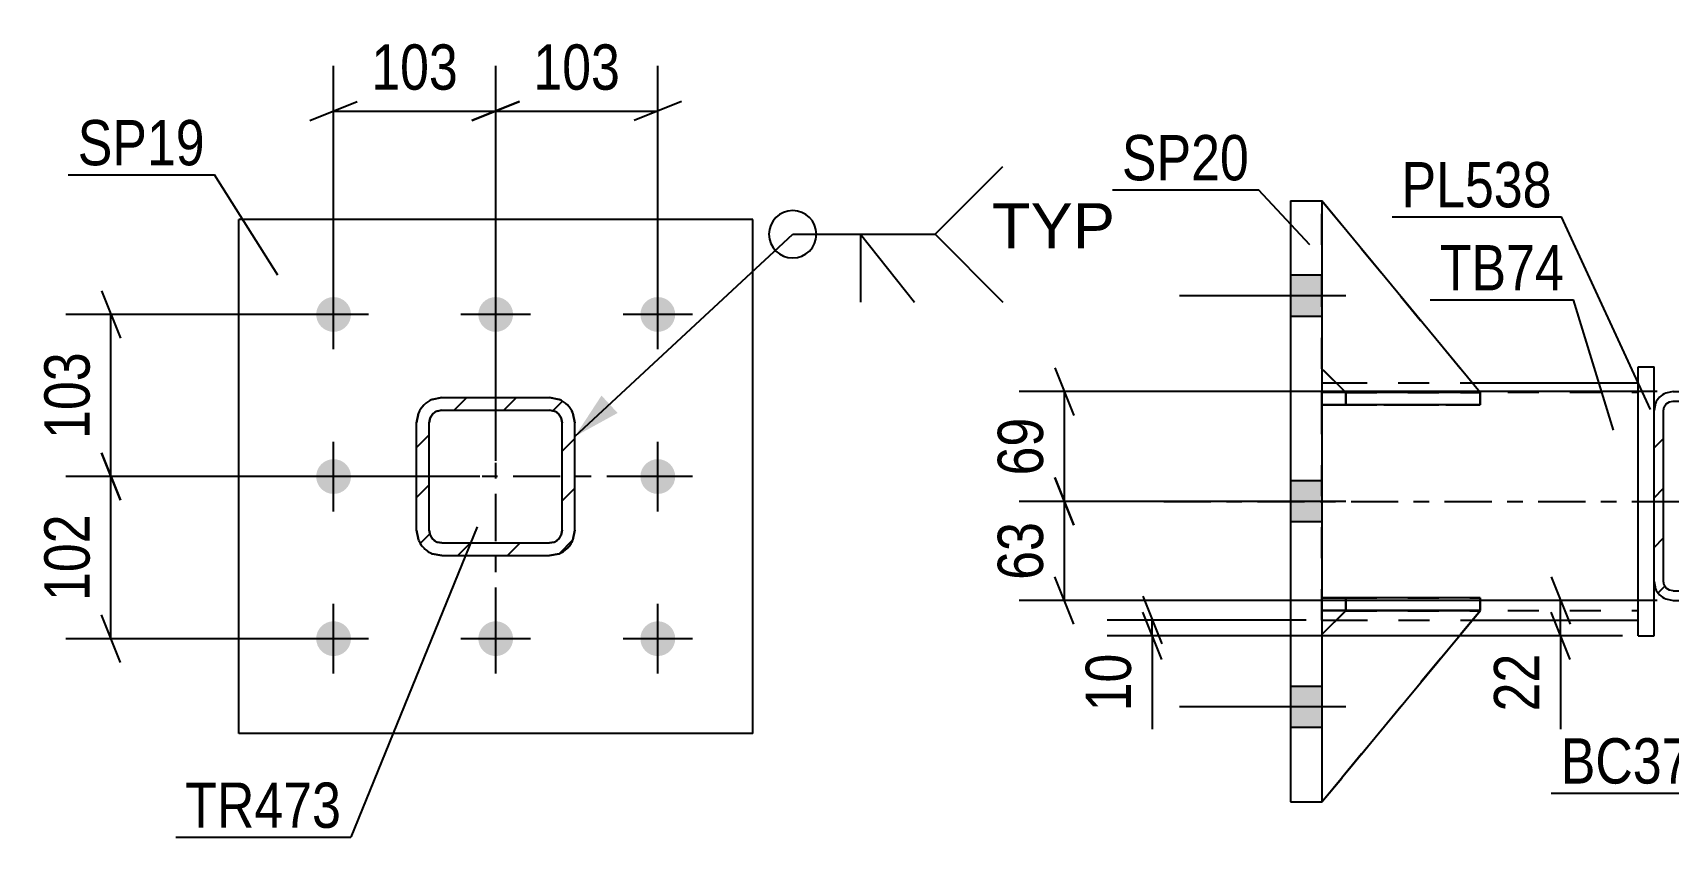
# Model space of a CAD drawing. Header units: millimetres. Extents: x 0 to 841, y 0 to 594.
# Drawn here: x 104 to 207.4, y 148.5 to 199.3 of the extents above; entities that cross this region are included whole.
import ezdxf

# ---------------------------------------------------------------- set-up
doc = ezdxf.new("R2010")
doc.units = ezdxf.units.MM
doc.linetypes.add('DXK_LINE_DOT2', pattern=[3.9198, 1.9599, -1.9599])
doc.linetypes.add('DXK_LINE_DOT3', pattern=[5.9187, 2.979, -0.9799, 0.9799, -0.9799])
doc.styles.add('Arial', font='ARIAL.TTF', dxfattribs={"height": 0.2})
doc.styles.add('Arial Narrow', font='ARIALN.TTF', dxfattribs={"height": 0.2})

# ---------------------------------------------------------------- blocks, each defined once
blk = doc.blocks.new('Part-318885092-1624 - 1571')
at = {"color": 2, "linetype": 'Continuous'}
for p, q in [((149.52, 187.52), (117.02, 187.52)), ((117.02, 155.02), (117.02, 187.52)), ((149.52, 155.02), (149.52, 187.52)), ((149.52, 155.02), (117.02, 155.02))]:
    blk.add_line(p, q, dxfattribs=at)
blk = doc.blocks.new('Part-318885092-1745 - 1571')
at = {"linetype": 'Continuous'}
h = blk.add_hatch(dxfattribs=at)
h.set_pattern_fill('', scale=0.7, style=0, pattern_type=0)
h.set_pattern_definition([(45, (137.2803, 166.3938), (-1.57154, 1.57154), [])])
h.paths.add_polyline_path([(136.67, 166.27), (137.28, 166.39), (137.8, 166.74), (138.15, 167.26), (138.27, 167.87), (138.27, 174.67), (138.15, 175.28), (137.8, 175.8), (137.28, 176.15), (136.67, 176.27), (129.87, 176.27), (129.26, 176.15), (128.74, 175.8), (128.39, 175.28), (128.27, 174.67), (128.27, 167.87), (128.39, 167.26), (128.74, 166.74), (129.26, 166.39), (129.87, 166.27)])
h.paths.add_polyline_path([(129.87, 167.07), (129.56, 167.13), (129.3, 167.31), (129.13, 167.57), (129.07, 167.87), (129.07, 174.67), (129.13, 174.98), (129.3, 175.24), (129.56, 175.41), (129.87, 175.47), (136.67, 175.47), (136.97, 175.41), (137.23, 175.24), (137.41, 174.98), (137.47, 174.67), (137.47, 167.87), (137.41, 167.57), (137.23, 167.31), (136.97, 167.13), (136.67, 167.07)])
at = {"color": 7, "linetype": 'DXK_LINE_DOT3'}
for p, q in [((133.27, 161.27), (133.27, 181.27)), ((143.27, 171.27), (123.27, 171.27))]:
    blk.add_line(p, q, dxfattribs=at)
at = {"color": 7, "linetype": 'DXK_LINE_DOT2'}
for p, q in [((129.26, 176.15), (129.87, 176.27)), ((129.87, 176.27), (136.67, 176.27)), ((136.67, 176.27), (137.28, 176.15)), ((128.27, 174.67), (128.39, 175.28)), ((129.13, 174.98), (129.07, 174.67)), ((129.87, 175.47), (129.56, 175.41)), ((129.87, 175.47), (136.67, 175.47)), ((136.97, 175.41), (136.67, 175.47)), ((137.47, 174.67), (137.41, 174.98)), ((138.15, 175.28), (138.27, 174.67)), ((128.27, 167.87), (128.27, 174.67)), ((129.07, 167.87), (129.07, 174.67)), ((137.47, 167.87), (137.47, 174.67)), ((138.27, 167.87), (138.27, 174.67)), ((128.39, 167.26), (128.27, 167.87)), ((129.07, 167.87), (129.13, 167.57)), ((137.41, 167.57), (137.47, 167.87)), ((138.27, 167.87), (138.15, 167.26)), ((129.56, 167.13), (129.87, 167.07)), ((129.87, 167.07), (136.67, 167.07)), ((136.67, 167.07), (136.97, 167.13)), ((129.87, 166.27), (129.26, 166.39)), ((129.87, 166.27), (136.67, 166.27)), ((137.28, 166.39), (136.67, 166.27))]:
    blk.add_line(p, q, dxfattribs=at)
at = {"color": 2, "linetype": 'Continuous'}
for p, q in [((129.87, 176.27), (129.26, 176.15)), ((129.87, 176.27), (136.67, 176.27)), ((137.28, 176.15), (136.67, 176.27)), ((128.39, 175.28), (128.27, 174.67)), ((129.07, 174.67), (129.13, 174.98)), ((129.56, 175.41), (129.87, 175.47)), ((129.87, 175.47), (136.67, 175.47)), ((136.67, 175.47), (136.97, 175.41)), ((137.41, 174.98), (137.47, 174.67)), ((138.27, 174.67), (138.15, 175.28)), ((128.27, 167.87), (128.27, 174.67)), ((129.07, 167.87), (129.07, 174.67)), ((137.47, 167.87), (137.47, 174.67)), ((138.27, 167.87), (138.27, 174.67)), ((128.27, 167.87), (128.39, 167.26)), ((129.13, 167.57), (129.07, 167.87)), ((137.47, 167.87), (137.41, 167.57)), ((138.15, 167.26), (138.27, 167.87)), ((129.87, 167.07), (129.56, 167.13)), ((129.87, 167.07), (136.67, 167.07)), ((136.97, 167.13), (136.67, 167.07)), ((129.26, 166.39), (129.87, 166.27)), ((129.87, 166.27), (136.67, 166.27)), ((136.67, 166.27), (137.28, 166.39))]:
    blk.add_line(p, q, dxfattribs=at)
at = {"color": 7, "linetype": 'DXK_LINE_DOT2'}
for centre, radius, start, end in [((129.87, 174.67), 1.6, 112.5, 157.5), ((136.67, 174.67), 1.6, 22.5, 67.5), ((129.87, 174.67), 0.8, 112.5, 157.5), ((136.67, 174.67), 0.8, 22.5, 67.5), ((129.87, 167.87), 0.8, 202.5, 247.5), ((136.67, 167.87), 0.8, 292.5, 337.5), ((129.87, 167.87), 1.6, 202.5, 247.5), ((136.67, 167.87), 1.6, 292.5, 337.5)]:
    blk.add_arc(centre, radius, start, end, dxfattribs=at)
at = {"color": 2, "linetype": 'Continuous'}
for centre, radius, start, end in [((129.87, 174.67), 1.6, 112.5, 157.5), ((136.67, 174.67), 1.6, 22.5, 67.5), ((129.87, 174.67), 0.8, 112.5, 157.5), ((136.67, 174.67), 0.8, 22.5, 67.5), ((129.87, 167.87), 0.8, 202.5, 247.5), ((136.67, 167.87), 0.8, 292.5, 337.5), ((129.87, 167.87), 1.6, 202.5, 247.5), ((136.67, 167.87), 1.6, 292.5, 337.5)]:
    blk.add_arc(centre, radius, start, end, dxfattribs=at)
blk = doc.blocks.new('Bolt-318885092-1585 - 1571')
at = {"linetype": 'Continuous'}
for points in [[(123.02, 180.42, -1), (123.02, 182.62, -1)], [(133.27, 180.42, -1), (133.27, 182.62, -1)], [(143.52, 180.42, -1), (143.52, 182.62, -1)], [(123.02, 170.17, -1), (123.02, 172.37, -1)], [(143.52, 170.17, -1), (143.52, 172.37, -1)], [(123.02, 159.92, -1), (123.02, 162.12, -1)], [(133.27, 159.92, -1), (133.27, 162.12, -1)], [(143.52, 159.92, -1), (143.52, 162.12, -1)]]:
    blk.add_hatch(color=1, dxfattribs=at).paths.add_polyline_path(points)
at = {"color": 1, "linetype": 'Continuous'}
for p, q in [((123.02, 179.32), (123.02, 183.72)), ((133.27, 179.32), (133.27, 183.72)), ((143.52, 179.32), (143.52, 183.72)), ((125.22, 181.52), (120.82, 181.52)), ((135.47, 181.52), (131.07, 181.52)), ((145.72, 181.52), (141.32, 181.52)), ((123.02, 169.07), (123.02, 173.47)), ((143.52, 169.07), (143.52, 173.47)), ((125.22, 171.27), (120.82, 171.27)), ((145.72, 171.27), (141.32, 171.27)), ((123.02, 158.82), (123.02, 163.22)), ((133.27, 158.82), (133.27, 163.22)), ((143.52, 158.82), (143.52, 163.22)), ((125.22, 161.02), (120.82, 161.02)), ((135.47, 161.02), (131.07, 161.02)), ((145.72, 161.02), (141.32, 161.02))]:
    blk.add_line(p, q, dxfattribs=at)
blk = doc.blocks.new('Part-318885092-1316 - 1248')
at = {"color": 7, "linetype": 'DXK_LINE_DOT2'}
for p, q in [((185.52, 178.09), (185.52, 188.7)), ((185.52, 188.7), (195.52, 176.59)), ((185.52, 188.7), (195.52, 176.59)), ((187.02, 176.59), (185.52, 178.09)), ((187.02, 176.59), (185.52, 178.09)), ((195.52, 176.59), (187.02, 176.59)), ((187.02, 176.59), (187.02, 176.59)), ((187.02, 176.59), (195.52, 176.59)), ((195.52, 176.59), (195.52, 176.59))]:
    blk.add_line(p, q, dxfattribs=at)
blk = doc.blocks.new('Part-318885092-1436 - 1248')
at = {"color": 2, "linetype": 'Continuous'}
for p, q in [((187.02, 162.79), (185.52, 161.29)), ((185.52, 150.7), (195.52, 162.79)), ((195.52, 162.79), (187.02, 162.79)), ((187.02, 162.79), (187.02, 162.79)), ((195.52, 162.79), (195.52, 162.79))]:
    blk.add_line(p, q, dxfattribs=at)
at = {"color": 7, "linetype": 'DXK_LINE_DOT2'}
for p, q in [((185.52, 161.29), (187.02, 162.79)), ((185.52, 150.7), (195.52, 162.79)), ((187.02, 162.79), (195.52, 162.79)), ((185.52, 161.29), (185.52, 150.7))]:
    blk.add_line(p, q, dxfattribs=at)
blk = doc.blocks.new('Part-318885092-1317 - 1248')
at = {"color": 2, "linetype": 'Continuous'}
for p, q in [((185.52, 188.7), (185.52, 188.7)), ((185.52, 188.7), (185.52, 188.7)), ((195.52, 176.59), (185.52, 188.7)), ((187.01, 176.6), (185.52, 178.09)), ((194.27, 176.59), (195.52, 176.59)), ((195.52, 176.59), (195.52, 176.59))]:
    blk.add_line(p, q, dxfattribs=at)
at = {"color": 7, "linetype": 'DXK_LINE_DOT2'}
for p, q in [((185.52, 178.09), (185.52, 188.7)), ((185.52, 188.7), (195.52, 176.59)), ((187.02, 176.59), (185.52, 178.09)), ((187.02, 176.59), (187.01, 176.6)), ((195.52, 176.59), (187.02, 176.59)), ((187.02, 176.59), (187.02, 176.59)), ((187.02, 176.59), (194.27, 176.59))]:
    blk.add_line(p, q, dxfattribs=at)
blk = doc.blocks.new('Part-318885092-1315 - 1248')
at = {"color": 7, "linetype": 'DXK_LINE_DOT2'}
for p, q in [((185.52, 163.6), (187.02, 163.6)), ((195.52, 163.6), (185.52, 163.6)), ((185.52, 163.6), (185.52, 163.6)), ((185.52, 163.6), (185.52, 162.8)), ((185.52, 163.6), (185.52, 162.8)), ((187.02, 163.6), (195.52, 163.6)), ((187.02, 163.6), (187.02, 162.8)), ((195.52, 163.6), (195.52, 162.8)), ((187.02, 162.8), (185.52, 162.8)), ((185.52, 162.8), (195.52, 162.8)), ((185.52, 162.8), (185.52, 162.8)), ((195.52, 162.8), (187.02, 162.8))]:
    blk.add_line(p, q, dxfattribs=at)
blk = doc.blocks.new('Part-318885092-1318 - 1248')
at = {"color": 7, "linetype": 'DXK_LINE_DOT2'}
for p, q in [((187.02, 162.79), (185.52, 161.29)), ((185.52, 150.7), (195.52, 162.79)), ((185.52, 161.29), (187.02, 162.79)), ((195.52, 162.79), (185.52, 150.7)), ((195.52, 162.79), (187.02, 162.79)), ((187.02, 162.79), (187.02, 162.79)), ((187.02, 162.79), (195.52, 162.79)), ((195.52, 162.79), (195.52, 162.79)), ((185.52, 161.29), (185.52, 150.7))]:
    blk.add_line(p, q, dxfattribs=at)
blk = doc.blocks.new('Part-318885092-1337 - 1248')
at = {"color": 2, "linetype": 'Continuous'}
for p, q in [((183.52, 188.7), (185.52, 188.7)), ((183.52, 188.7), (183.52, 150.7)), ((185.52, 188.7), (185.52, 150.7)), ((183.52, 150.7), (185.52, 150.7))]:
    blk.add_line(p, q, dxfattribs=at)
blk = doc.blocks.new('Part-318885092-1466 - 1248')
at = {"linetype": 'Continuous'}
h = blk.add_hatch(dxfattribs=at)
h.set_pattern_fill('', scale=0.7, style=0, pattern_type=0)
h.set_pattern_definition([(45, (218.9782, 163.533), (-1.57154, 1.57154), [])])
h.paths.add_polyline_path([(218.52, 163.44), (218.98, 163.53), (219.37, 163.79), (219.63, 164.18), (219.72, 164.64), (219.72, 175.44), (219.63, 175.9), (219.37, 176.29), (218.98, 176.55), (218.52, 176.64), (207.72, 176.64), (207.26, 176.55), (206.87, 176.29), (206.61, 175.9), (206.52, 175.44), (206.52, 164.64), (206.61, 164.18), (206.87, 163.79), (207.26, 163.53), (207.72, 163.44)])
h.paths.add_polyline_path([(207.72, 164.04), (207.49, 164.09), (207.29, 164.22), (207.16, 164.41), (207.12, 164.64), (207.12, 175.44), (207.16, 175.67), (207.29, 175.87), (207.49, 176), (207.72, 176.04), (218.52, 176.04), (218.75, 176), (218.94, 175.87), (219.07, 175.67), (219.12, 175.44), (219.12, 164.64), (219.07, 164.41), (218.94, 164.22), (218.75, 164.09), (218.52, 164.04)])
at = {"color": 2, "linetype": 'Continuous'}
for p, q in [((206.61, 175.9), (206.52, 175.44)), ((207.16, 175.67), (207.29, 175.87)), ((207.72, 176.64), (207.26, 176.55)), ((207.29, 175.87), (207.49, 176)), ((207.49, 176), (207.72, 176.04)), ((207.72, 176.64), (218.52, 176.64)), ((207.72, 176.04), (218.52, 176.04)), ((218.98, 176.55), (218.52, 176.64)), ((218.52, 176.04), (218.75, 176)), ((218.75, 176), (218.94, 175.87)), ((218.94, 175.87), (219.07, 175.67)), ((219.72, 175.44), (219.63, 175.9)), ((206.52, 164.64), (206.52, 175.44)), ((207.12, 175.44), (207.16, 175.67)), ((207.12, 164.64), (207.12, 175.44)), ((219.07, 175.67), (219.12, 175.44)), ((219.12, 164.64), (219.12, 175.44)), ((219.72, 164.64), (219.72, 175.44)), ((206.52, 164.64), (206.61, 164.18)), ((207.16, 164.41), (207.12, 164.64)), ((219.12, 164.64), (219.07, 164.41)), ((219.63, 164.18), (219.72, 164.64)), ((207.29, 164.22), (207.16, 164.41)), ((207.26, 163.53), (207.72, 163.44)), ((207.49, 164.09), (207.29, 164.22)), ((207.72, 164.04), (207.49, 164.09)), ((207.72, 164.04), (218.52, 164.04)), ((207.72, 163.44), (218.52, 163.44)), ((218.75, 164.09), (218.52, 164.04)), ((218.52, 163.44), (218.98, 163.53)), ((218.94, 164.22), (218.75, 164.09)), ((219.07, 164.41), (218.94, 164.22))]:
    blk.add_line(p, q, dxfattribs=at)
at = {"color": 7, "linetype": 'DXK_LINE_DOT3'}
blk.add_line((213.12, 170.04), (213.12, 170.04), dxfattribs=at)
at = {"color": 2, "linetype": 'Continuous'}
for centre, start, end in [((207.72, 175.44), 112.5, 157.5), ((218.52, 175.44), 22.5, 67.5), ((207.72, 164.64), 202.5, 247.5), ((218.52, 164.64), 292.5, 337.5)]:
    blk.add_arc(centre, 1.2, start, end, dxfattribs=at)
blk = doc.blocks.new('Part-318885092-1343 - 1248')
at = {"color": 2, "linetype": 'Continuous'}
for p, q in [((185.52, 175.8), (185.52, 176.6)), ((185.52, 176.6), (194.27, 176.6)), ((195.52, 176.6), (195.51, 176.6)), ((195.52, 175.8), (195.52, 176.6)), ((195.52, 175.8), (185.52, 175.8)), ((185.52, 175.8), (185.52, 175.8))]:
    blk.add_line(p, q, dxfattribs=at)
at = {"color": 7, "linetype": 'DXK_LINE_DOT2'}
for p, q in [((187.02, 176.6), (185.52, 176.6)), ((187.02, 175.8), (187.02, 176.6)), ((187.02, 176.6), (195.51, 176.6)), ((185.52, 175.8), (187.02, 175.8)), ((187.02, 175.8), (195.52, 175.8))]:
    blk.add_line(p, q, dxfattribs=at)
blk = doc.blocks.new('Part-318885092-1385 - 1248')
at = {"color": 2, "linetype": 'Continuous'}
for p, q in [((185.52, 177.2), (186.41, 177.2)), ((195.02, 177.2), (205.52, 177.2)), ((185.52, 162.2), (186.43, 162.2)), ((195.03, 162.2), (205.52, 162.2))]:
    blk.add_line(p, q, dxfattribs=at)
at = {"color": 7, "linetype": 'DXK_LINE_DOT2'}
for p, q in [((185.52, 162.2), (185.52, 177.2)), ((186.41, 177.2), (195.02, 177.2)), ((205.52, 162.2), (205.52, 177.2)), ((185.52, 176.6), (205.52, 176.6)), ((185.52, 162.8), (205.52, 162.8)), ((186.43, 162.2), (195.03, 162.2))]:
    blk.add_line(p, q, dxfattribs=at)
at = {"color": 7, "linetype": 'DXK_LINE_DOT3'}
blk.add_line((175.52, 169.7), (215.52, 169.7), dxfattribs=at)
blk = doc.blocks.new('Part-318885092-1400 - 1248')
at = {"color": 2, "linetype": 'Continuous'}
for p, q in [((205.52, 161.2), (205.52, 178.2)), ((205.52, 178.2), (206.52, 178.2)), ((206.52, 175.44), (206.52, 178.2)), ((206.52, 161.2), (206.52, 164.64)), ((205.52, 161.2), (206.52, 161.2))]:
    blk.add_line(p, q, dxfattribs=at)
at = {"color": 7, "linetype": 'DXK_LINE_DOT2'}
blk.add_line((206.52, 164.64), (206.52, 175.44), dxfattribs=at)
blk = doc.blocks.new('Bolt-318885092-1415 - 1248')
at = {"linetype": 'Continuous'}
for points in [[(185.52, 181.4), (185.52, 184), (183.52, 184), (183.52, 181.4)], [(185.52, 181.4), (185.52, 184), (183.52, 184), (183.52, 181.4)], [(185.52, 181.4), (185.52, 184), (183.52, 184), (183.52, 181.4)], [(185.52, 168.4), (185.52, 171), (183.52, 171), (183.52, 168.4)], [(185.52, 168.4), (185.52, 171), (183.52, 171), (183.52, 168.4)], [(185.52, 155.4), (185.52, 158), (183.52, 158), (183.52, 155.4)], [(185.52, 155.4), (185.52, 158), (183.52, 158), (183.52, 155.4)], [(185.52, 155.4), (185.52, 158), (183.52, 158), (183.52, 155.4)]]:
    blk.add_hatch(color=1, dxfattribs=at).paths.add_polyline_path(points)
at = {"color": 1, "linetype": 'Continuous'}
for p, q in [((185.52, 184), (183.52, 184)), ((185.52, 184), (183.52, 184)), ((185.52, 184), (183.52, 184)), ((187.02, 182.7), (176.52, 182.7)), ((187.02, 182.7), (176.52, 182.7)), ((187.02, 182.7), (176.52, 182.7)), ((185.52, 181.4), (183.52, 181.4)), ((185.52, 181.4), (183.52, 181.4)), ((185.52, 181.4), (183.52, 181.4)), ((185.52, 171), (183.52, 171)), ((185.52, 171), (183.52, 171)), ((187.02, 169.7), (176.52, 169.7)), ((187.02, 169.7), (176.52, 169.7)), ((185.52, 168.4), (183.52, 168.4)), ((185.52, 168.4), (183.52, 168.4)), ((185.52, 158), (183.52, 158)), ((185.52, 158), (183.52, 158)), ((185.52, 158), (183.52, 158)), ((187.02, 156.7), (176.52, 156.7)), ((187.02, 156.7), (176.52, 156.7)), ((187.02, 156.7), (176.52, 156.7)), ((185.52, 155.4), (183.52, 155.4)), ((185.52, 155.4), (183.52, 155.4)), ((185.52, 155.4), (183.52, 155.4))]:
    blk.add_line(p, q, dxfattribs=at)
blk = doc.blocks.new('Part-318885092-1429 - 1248')
at = {"color": 7, "linetype": 'DXK_LINE_DOT2'}
for p, q in [((185.52, 176.6), (187.02, 176.6)), ((195.52, 176.6), (185.52, 176.6)), ((185.52, 176.6), (185.52, 176.6)), ((185.52, 176.6), (185.52, 175.8)), ((185.52, 176.6), (185.52, 175.8)), ((187.02, 176.6), (195.52, 176.6)), ((187.02, 176.6), (187.02, 175.8)), ((195.52, 176.6), (195.52, 175.8)), ((187.02, 175.8), (185.52, 175.8)), ((185.52, 175.8), (195.52, 175.8)), ((185.52, 175.8), (185.52, 175.8)), ((195.52, 175.8), (187.02, 175.8))]:
    blk.add_line(p, q, dxfattribs=at)
blk = doc.blocks.new('Part-318885092-1430 - 1248')
at = {"color": 2, "linetype": 'Continuous'}
for p, q in [((185.52, 162.8), (185.52, 163.6)), ((195.52, 163.6), (185.52, 163.6)), ((195.52, 162.8), (195.52, 163.6)), ((195.52, 162.8), (185.52, 162.8)), ((185.52, 162.8), (185.52, 162.8))]:
    blk.add_line(p, q, dxfattribs=at)
at = {"color": 7, "linetype": 'DXK_LINE_DOT2'}
for p, q in [((187.02, 163.6), (185.52, 163.6)), ((187.02, 162.8), (187.02, 163.6)), ((195.52, 163.6), (187.02, 163.6)), ((185.52, 162.8), (187.02, 162.8)), ((187.02, 162.8), (195.52, 162.8))]:
    blk.add_line(p, q, dxfattribs=at)
blk = doc.blocks.new('StraightDimension-318885092-1777 - 1571')
at = {"color": 7, "linetype": 'Continuous'}
for p, q in [((133.27, 172.27), (133.27, 197.23)), ((143.52, 182.52), (143.52, 197.23)), ((131.77, 193.78), (134.77, 194.98)), ((145.02, 194.98), (142.02, 193.78)), ((133.27, 194.38), (143.52, 194.38))]:
    blk.add_line(p, q, dxfattribs=at)
at = {"color": 0}
blk.add_wipeout([(141.74, 195.13), (141.74, 199.33), (135.05, 199.33), (135.05, 195.13)], dxfattribs=at)
at = {"color": 3, "style": 'Arial Narrow'}
blk.add_text('103', height=2.863, dxfattribs=at).set_placement((135.65, 195.73))
blk = doc.blocks.new('StraightDimension-318885092-1757 - 1571')
at = {"color": 7, "linetype": 'Continuous'}
for p, q in [((123.02, 182.52), (123.02, 197.23)), ((133.27, 172.27), (133.27, 197.23)), ((121.52, 193.78), (124.52, 194.98)), ((134.77, 194.98), (131.77, 193.78)), ((123.02, 194.38), (133.27, 194.38))]:
    blk.add_line(p, q, dxfattribs=at)
at = {"color": 0}
blk.add_wipeout([(131.49, 195.13), (131.49, 199.33), (124.8, 199.33), (124.8, 195.13)], dxfattribs=at)
at = {"color": 3, "style": 'Arial Narrow'}
blk.add_text('103', height=2.863, dxfattribs=at).set_placement((125.4, 195.73))
blk = doc.blocks.new('StraightDimension-318885092-1795 - 1571')
at = {"color": 7, "linetype": 'Continuous'}
for p, q in [((108.34, 183.02), (109.54, 180.02)), ((122.02, 181.52), (106.09, 181.52)), ((108.94, 171.27), (108.94, 181.52)), ((109.54, 169.77), (108.34, 172.77)), ((132.27, 171.27), (106.09, 171.27))]:
    blk.add_line(p, q, dxfattribs=at)
at = {"color": 0}
blk.add_wipeout([(108.19, 179.74), (103.99, 179.74), (103.99, 173.05), (108.19, 173.05)], dxfattribs=at)
at = {"color": 3, "style": 'Arial Narrow'}
blk.add_text('103', height=2.863, rotation=90.0002, dxfattribs=at).set_placement((107.59, 173.65))
blk = doc.blocks.new('StraightDimension-318885092-1812 - 1571')
at = {"color": 7, "linetype": 'Continuous'}
for p, q in [((108.34, 172.77), (109.54, 169.77)), ((132.27, 171.27), (106.09, 171.27)), ((108.94, 161.02), (108.94, 171.27)), ((109.54, 159.52), (108.34, 162.52)), ((122.02, 161.02), (106.09, 161.02))]:
    blk.add_line(p, q, dxfattribs=at)
at = {"color": 0}
blk.add_wipeout([(108.19, 169.49), (103.99, 169.49), (103.99, 162.8), (108.19, 162.8)], dxfattribs=at)
at = {"color": 3, "style": 'Arial Narrow'}
blk.add_text('102', height=2.863, rotation=90.0002, dxfattribs=at).set_placement((107.59, 163.4))
blk = doc.blocks.new('StraightDimension-318885092-1477 - 1248')
at = {"color": 7, "linetype": 'Continuous'}
for p, q in [((174.19, 163.7), (175.39, 160.7)), ((175.39, 159.7), (174.19, 162.7)), ((184.52, 162.2), (171.94, 162.2)), ((174.79, 161.2), (174.79, 162.2)), ((204.52, 161.2), (171.94, 161.2)), ((174.79, 161.2), (174.79, 155.3)), ((174.79, 161.2), (174.79, 155.3))]:
    blk.add_line(p, q, dxfattribs=at)
at = {"color": 0}
blk.add_wipeout([(174.04, 160.68), (169.84, 160.68), (169.84, 155.82), (174.04, 155.82)], dxfattribs=at)
at = {"color": 3, "style": 'Arial Narrow'}
blk.add_text('10', height=2.863, rotation=90.0002, dxfattribs=at).set_placement((173.44, 156.42))
blk = doc.blocks.new('StraightDimension-318885092-1516 - 1248')
at = {"color": 7, "linetype": 'Continuous'}
for p, q in [((200.01, 164.94), (201.21, 161.94)), ((206.72, 163.44), (197.76, 163.44)), ((200.61, 161.2), (200.61, 163.44)), ((201.21, 159.7), (200.01, 162.7)), ((204.52, 161.2), (197.76, 161.2)), ((200.61, 161.2), (200.61, 155.3)), ((200.61, 161.2), (200.61, 155.3))]:
    blk.add_line(p, q, dxfattribs=at)
at = {"color": 0}
blk.add_wipeout([(199.86, 160.68), (195.66, 160.68), (195.66, 155.82), (199.86, 155.82)], dxfattribs=at)
at = {"color": 3, "style": 'Arial Narrow'}
blk.add_text('22', height=2.863, rotation=90.0002, dxfattribs=at).set_placement((199.26, 156.42))
blk = doc.blocks.new('StraightDimension-318885092-1549 - 1248')
at = {"color": 7, "linetype": 'Continuous'}
for p, q in [((168.63, 171.2), (169.83, 168.2)), ((177.56, 169.7), (166.38, 169.7)), ((169.23, 163.44), (169.23, 169.7)), ((169.83, 161.94), (168.63, 164.94)), ((206.72, 163.44), (166.38, 163.44))]:
    blk.add_line(p, q, dxfattribs=at)
at = {"color": 0}
blk.add_wipeout([(168.48, 169), (164.28, 169), (164.28, 164.14), (168.48, 164.14)], dxfattribs=at)
at = {"color": 3, "style": 'Arial Narrow'}
blk.add_text('63', height=2.863, rotation=90.0002, dxfattribs=at).set_placement((167.88, 164.74))
blk = doc.blocks.new('StraightDimension-318885092-1559 - 1248')
at = {"color": 7, "linetype": 'Continuous'}
for p, q in [((168.63, 178.14), (169.83, 175.14)), ((206.72, 176.64), (166.38, 176.64)), ((169.23, 169.7), (169.23, 176.64)), ((169.83, 168.2), (168.63, 171.2)), ((177.56, 169.7), (166.38, 169.7))]:
    blk.add_line(p, q, dxfattribs=at)
at = {"color": 0}
blk.add_wipeout([(168.48, 175.6), (164.28, 175.6), (164.28, 170.74), (168.48, 170.74)], dxfattribs=at)
at = {"color": 3, "style": 'Arial Narrow'}
blk.add_text('69', height=2.863, rotation=90.0002, dxfattribs=at).set_placement((167.88, 171.34))
blk = doc.blocks.new('Mark-318885092-1620 - 1571')
at = {"color": 30, "linetype": 'Continuous'}
for p in [(106.24, 190.35), (119.49, 184)]:
    blk.add_line(p, (115.48, 190.35), dxfattribs=at)
at = {"color": 0}
blk.add_wipeout([(114.88, 190.95), (114.88, 193.95), (106.84, 193.95), (106.84, 190.95)], dxfattribs=at)
blk.add_wipeout([(114.88, 190.95), (114.88, 193.95), (106.84, 193.95), (106.84, 190.95)], dxfattribs=at)
at = {"color": 3, "style": 'Arial Narrow'}
blk.add_text('SP19', height=2.863, dxfattribs=at).set_placement((106.84, 190.95))
blk = doc.blocks.new('Mark-318885092-1741 - 1571')
at = {"color": 30, "linetype": 'Continuous'}
for p in [(132.1, 168.09), (113.04, 148.46)]:
    blk.add_line(p, (124.1, 148.46), dxfattribs=at)
at = {"color": 0}
blk.add_wipeout([(123.5, 149.06), (123.5, 152.06), (113.64, 152.06), (113.64, 149.06)], dxfattribs=at)
blk.add_wipeout([(123.5, 149.06), (123.5, 152.06), (113.64, 152.06), (113.64, 149.06)], dxfattribs=at)
at = {"color": 3, "style": 'Arial Narrow'}
blk.add_text('TR473', height=2.863, dxfattribs=at).set_placement((113.64, 149.06))
blk = doc.blocks.new('WeldMark-318885092-1829 - 1571')
at = {"linetype": 'Continuous'}
blk.add_hatch(color=30, dxfattribs=at).paths.add_polyline_path([(140.98, 175.29), (138.27, 173.8), (139.96, 176.39)])
at = {"color": 30, "linetype": 'Continuous'}
for p, q in [((138.27, 173.8), (152.05, 186.59)), ((152.05, 186.59), (161.05, 186.59))]:
    blk.add_line(p, q, dxfattribs=at)
at = {"color": 3, "linetype": 'Continuous'}
for q in [(159.76, 182.3), (156.33, 182.3)]:
    blk.add_line((156.33, 186.59), q, dxfattribs=at)
for start, end in [(90, 270), (270, 90)]:
    blk.add_arc((152.05, 186.59), 1.5, start, end, dxfattribs=at)
at = {"color": 0, "linetype": 'Continuous'}
blk.add_wipeout([(172.42, 185.69), (172.42, 188.69), (164.65, 188.69), (164.65, 185.69)], dxfattribs=at)
blk.add_wipeout([(172.42, 185.69), (172.42, 188.69), (164.65, 188.69), (164.65, 185.69)], dxfattribs=at)
at = {"color": 3, "linetype": 'Continuous'}
for q in [(165.33, 190.87), (165.33, 182.3)]:
    blk.add_line((161.05, 186.59), q, dxfattribs=at)
at = {"color": 3, "linetype": 'Continuous', "style": 'Arial'}
blk.add_text('TYP', height=2.865, dxfattribs=at).set_placement((164.65, 185.69))
blk = doc.blocks.new('Mark-318885092-1396 - 1248')
at = {"color": 30, "linetype": 'Continuous'}
for p in [(189.95, 187.69), (206.3, 175.52)]:
    blk.add_line(p, (200.66, 187.69), dxfattribs=at)
at = {"color": 0}
blk.add_wipeout([(200.06, 188.29), (200.06, 191.29), (190.55, 191.29), (190.55, 188.29)], dxfattribs=at)
blk.add_wipeout([(200.06, 188.29), (200.06, 191.29), (190.55, 191.29), (190.55, 188.29)], dxfattribs=at)
at = {"color": 3, "style": 'Arial Narrow'}
blk.add_text('PL538', height=2.863, dxfattribs=at).set_placement((190.55, 188.29))
blk = doc.blocks.new('Mark-318885092-1332 - 1248')
at = {"color": 30, "linetype": 'Continuous'}
for p in [(172.27, 189.4), (184.76, 185.93)]:
    blk.add_line(p, (181.51, 189.4), dxfattribs=at)
at = {"color": 0}
blk.add_wipeout([(180.91, 190), (180.91, 193), (172.87, 193), (172.87, 190)], dxfattribs=at)
blk.add_wipeout([(180.91, 190), (180.91, 193), (172.87, 193), (172.87, 190)], dxfattribs=at)
at = {"color": 3, "style": 'Arial Narrow'}
blk.add_text('SP20', height=2.863, dxfattribs=at).set_placement((172.87, 190))
blk = doc.blocks.new('Mark-318885092-1381 - 1248')
at = {"color": 30, "linetype": 'Continuous'}
for p in [(192.37, 182.44), (203.96, 174.2)]:
    blk.add_line(p, (201.42, 182.44), dxfattribs=at)
at = {"color": 0}
blk.add_wipeout([(200.82, 183.04), (200.82, 186.04), (192.97, 186.04), (192.97, 183.04)], dxfattribs=at)
blk.add_wipeout([(200.82, 183.04), (200.82, 186.04), (192.97, 186.04), (192.97, 183.04)], dxfattribs=at)
at = {"color": 3, "style": 'Arial Narrow'}
blk.add_text('TB74', height=2.863, dxfattribs=at).set_placement((192.97, 183.04))
blk = doc.blocks.new('Mark-318885092-1462 - 1248')
at = {"color": 30, "linetype": 'Continuous'}
for p in [(217.82, 165.36), (200.02, 151.26)]:
    blk.add_line(p, (211.27, 151.26), dxfattribs=at)
at = {"color": 0}
blk.add_wipeout([(210.67, 151.86), (210.67, 154.86), (200.62, 154.86), (200.62, 151.86)], dxfattribs=at)
blk.add_wipeout([(210.67, 151.86), (210.67, 154.86), (200.62, 154.86), (200.62, 151.86)], dxfattribs=at)
at = {"color": 3, "style": 'Arial Narrow'}
blk.add_text('BC371', height=2.863, dxfattribs=at).set_placement((200.62, 151.86))

msp = doc.modelspace()

# ---------------------------------------------------------------- block references
for name in ['Part-318885092-1337 - 1248', 'Part-318885092-1316 - 1248', 'Part-318885092-1317 - 1248', 'Part-318885092-1624 - 1571', 'Bolt-318885092-1585 - 1571', 'Bolt-318885092-1415 - 1248', 'Part-318885092-1745 - 1571', 'Part-318885092-1400 - 1248', 'Part-318885092-1385 - 1248', 'Part-318885092-1343 - 1248', 'Part-318885092-1429 - 1248', 'Part-318885092-1466 - 1248', 'Part-318885092-1315 - 1248', 'Part-318885092-1430 - 1248', 'Part-318885092-1436 - 1248', 'Part-318885092-1318 - 1248']:
    msp.add_blockref(name, (0, 0))

# ---------------------------------------------------------------- next in the draw order: block references
for name in ['StraightDimension-318885092-1777 - 1571', 'Mark-318885092-1620 - 1571', 'StraightDimension-318885092-1477 - 1248']:
    msp.add_blockref(name, (0, 0))

# ---------------------------------------------------------------- next in the draw order: block references
for name in ['StraightDimension-318885092-1757 - 1571', 'StraightDimension-318885092-1516 - 1248']:
    msp.add_blockref(name, (0, 0))

# ---------------------------------------------------------------- next in the draw order: block references
for name in ['StraightDimension-318885092-1795 - 1571', 'StraightDimension-318885092-1549 - 1248']:
    msp.add_blockref(name, (0, 0))

# ---------------------------------------------------------------- next in the draw order: block references
for name in ['StraightDimension-318885092-1559 - 1248', 'StraightDimension-318885092-1812 - 1571', 'Mark-318885092-1462 - 1248']:
    msp.add_blockref(name, (0, 0))

# ---------------------------------------------------------------- next in the draw order: block references
for name in ['WeldMark-318885092-1829 - 1571', 'Mark-318885092-1396 - 1248', 'Mark-318885092-1741 - 1571']:
    msp.add_blockref(name, (0, 0))

# ---------------------------------------------------------------- next in the draw order: block references
for name in ['Mark-318885092-1332 - 1248', 'Mark-318885092-1381 - 1248']:
    msp.add_blockref(name, (0, 0))

doc.saveas('drawing.dxf')
